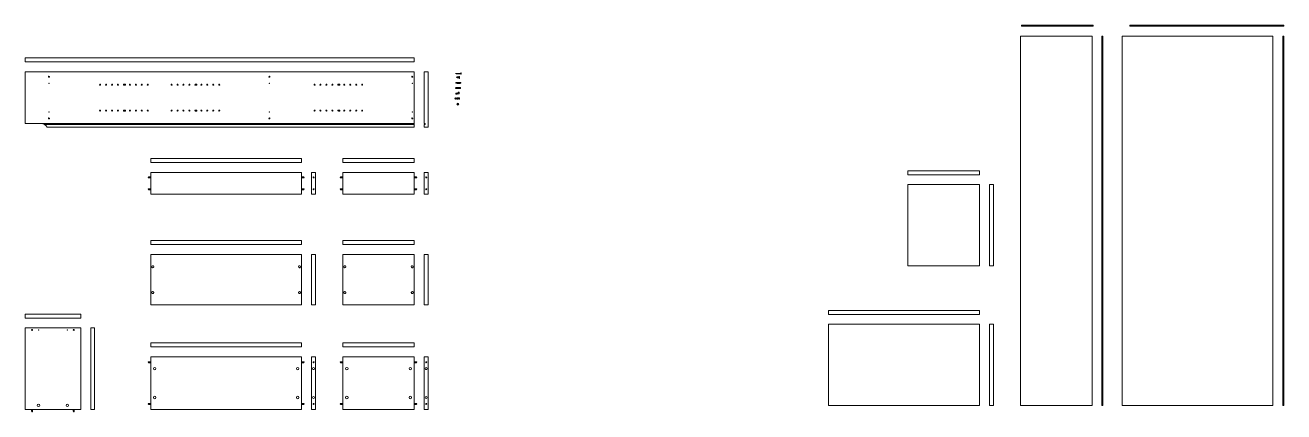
# Model space of a CAD drawing. Header units: inches. Extents: x -463 to 1011, y 264 to 964.
# Drawn here: x 377 to 1011, y 401 to 596 of the extents above; entities that cross this region are included whole.
import ezdxf

# ---------------------------------------------------------------- set-up
doc = ezdxf.new("R2010")
doc.units = ezdxf.units.IN
doc.header["$MEASUREMENT"] = 0
doc.linetypes.add('HIDDEN', pattern=[0.375, 0.25, -0.125])
doc.layers.add('A-LINE-GRPH', color=7, linetype='Continuous', lineweight=13)

# ---------------------------------------------------------------- blocks, each defined once
blk = doc.blocks.new('BLOCCO')
for p, q in [((9.3, 735.66), (9.3, 735.57)), ((9.3, 735.57), (9.52, 735.57)), ((9.74, 735.57), (9.52, 735.57)), ((9.74, 735.66), (9.74, 735.57)), ((9.6, 734.92), (9.2, 734.92)), ((9.6, 734.47), (9.2, 734.47))]:
    blk.add_line(p, q)
blk.add_lwpolyline([(9.2, 734.92), (9.2, 735.66), (9.85, 735.66), (9.85, 734.35), (9.2, 734.35), (9.2, 734.47)])
blk.add_lwpolyline([(9.3, 735.36), (9.3, 735.11), (9.74, 735.11), (9.74, 735.36)], close=True)
blk.add_arc((9.5, 734.7), 0.245, 293.14041, 66.85959)

msp = doc.modelspace()

# ---------------------------------------------------------------- linework, layer by layer
at = {"layer": 'A-LINE-GRPH'}
for p, q in [((376.9, 577.5), (376.9, 579.5)), ((376.9, 579.5), (572.9, 579.5)), ((572.9, 577.5), (376.9, 577.5)), ((572.9, 579.5), (572.9, 577.5)), ((376.9, 572.5), (376.9, 546.45)), ((572.9, 572.5), (376.9, 572.5)), ((572.9, 572.5), (572.9, 544.5)), ((577.9, 572.5), (577.9, 546.45)), ((579.9, 572.5), (577.9, 572.5)), ((579.9, 544.5), (579.9, 572.5)), ((593.94, 571.69), (593.64, 571.59)), ((593.64, 571.59), (593.94, 571.49)), ((596.34, 571.69), (593.94, 571.69)), ((596.34, 571.49), (593.94, 571.49)), ((596.54, 571.89), (596.34, 571.89)), ((596.34, 571.89), (596.34, 571.29)), ((596.34, 571.29), (596.54, 571.29)), ((596.54, 571.29), (596.54, 571.89)), ((426.65, 566.24), (427.4, 566.24)), ((427.4, 565.74), (426.65, 565.74)), ((427.4, 566.24), (427.4, 565.74)), ((462.65, 566.24), (463.4, 566.24)), ((463.4, 565.74), (462.65, 565.74)), ((463.4, 566.24), (463.4, 565.74)), ((534.65, 566.24), (535.4, 566.24)), ((535.4, 565.74), (534.65, 565.74)), ((535.4, 566.24), (535.4, 565.74)), ((593.73, 564.35), (596.2, 564.35)), ((593.81, 564.45), (596.12, 564.45)), ((594.05, 567.04), (593.84, 566.84)), ((594.19, 567.04), (593.91, 566.77)), ((593.97, 564.5), (595.97, 564.5)), ((594.33, 567.04), (594.04, 566.76)), ((594.42, 569.87), (594.12, 569.67)), ((594.12, 569.67), (594.42, 569.47)), ((594.47, 567.04), (594.18, 566.76)), ((594.27, 569.77), (594.72, 569.47)), ((594.53, 566.96), (594.32, 566.76)), ((595.42, 569.87), (594.42, 569.87)), ((594.42, 569.87), (595.02, 569.47)), ((595.42, 569.47), (594.42, 569.47)), ((596.03, 567.1), (594.53, 567.1)), ((596.03, 566.9), (594.53, 566.9)), ((596.03, 566.7), (594.53, 566.7)), ((594.72, 569.87), (595.32, 569.47)), ((595.02, 569.87), (595.42, 569.61)), ((595.32, 569.87), (595.42, 569.81)), ((595.42, 569.87), (595.57, 570.17)), ((595.42, 569.47), (595.57, 569.17)), ((595.72, 570.17), (595.57, 570.17)), ((595.72, 569.17), (595.57, 569.17)), ((595.72, 569.92), (595.62, 569.67)), ((595.72, 569.42), (595.62, 569.67)), ((595.72, 570.17), (595.72, 569.17)), ((596.43, 566.99), (596.28, 566.99)), ((596.43, 566.82), (596.28, 566.82)), ((593.72, 564.25), (596.22, 564.25)), ((593.73, 564.16), (596.2, 564.16)), ((593.81, 564.06), (596.12, 564.06)), ((593.97, 564), (595.97, 564)), ((594.02, 561.66), (594.52, 561.66)), ((594.52, 561.16), (594.02, 561.16)), ((595.02, 561.66), (594.52, 561.66)), ((594.52, 561.16), (595.52, 561.41)), ((595.02, 562.16), (595.52, 562.16)), ((595.02, 562.16), (595.02, 561.66)), ((595.04, 558.88), (595.49, 558.88)), ((595.52, 561.41), (595.52, 562.16)), ((426.65, 553.21), (427.4, 553.21)), ((427.4, 552.71), (426.65, 552.71)), ((427.4, 553.21), (427.4, 552.71)), ((462.65, 553.21), (463.4, 553.21)), ((463.4, 552.71), (462.65, 552.71)), ((463.4, 553.21), (463.4, 552.71)), ((534.65, 553.21), (535.4, 553.21)), ((535.4, 552.71), (534.65, 552.71)), ((535.4, 553.21), (535.4, 552.71)), ((376.9, 546.45), (384.9, 546.45)), ((384.98, 546.45), (572.9, 546.45)), ((386.71, 545.95), (572.9, 545.95)), ((577.9, 546.45), (578.4, 546.45)), ((578.4, 545.95), (577.9, 545.95)), ((577.9, 545.95), (577.9, 544.5)), ((578.4, 546.45), (578.4, 545.95)), ((387.9, 544.5), (572.9, 544.5)), ((577.9, 544.5), (579.9, 544.5)), ((440.15, 519.54), (439.15, 519.54)), ((440.15, 519.04), (439.15, 519.04)), ((516.15, 519.54), (517.15, 519.54)), ((516.15, 519.04), (517.15, 519.04)), ((536.9, 519.54), (535.9, 519.54)), ((536.9, 519.04), (535.9, 519.04)), ((572.9, 519.54), (573.9, 519.54)), ((572.9, 519.04), (573.9, 519.04)), ((440.15, 513.54), (439.15, 513.54)), ((440.15, 513.04), (439.15, 513.04)), ((516.15, 513.54), (517.15, 513.54)), ((516.15, 513.04), (517.15, 513.04)), ((536.9, 513.54), (535.9, 513.54)), ((536.9, 513.04), (535.9, 513.04)), ((572.9, 513.54), (573.9, 513.54)), ((572.9, 513.04), (573.9, 513.04)), ((404.9, 443.41), (376.9, 443.41)), ((376.9, 443.41), (376.9, 402.41)), ((404.9, 402.41), (404.9, 443.41)), ((440.15, 426.41), (439.15, 426.41)), ((440.15, 425.91), (439.15, 425.91)), ((516.15, 426.41), (517.15, 426.41)), ((516.15, 425.91), (517.15, 425.91)), ((536.9, 426.41), (535.9, 426.41)), ((536.9, 425.91), (535.9, 425.91)), ((572.9, 426.41), (573.9, 426.41)), ((572.9, 425.91), (573.9, 425.91)), ((376.9, 402.41), (404.9, 402.41)), ((380.15, 402.41), (380.15, 401.41)), ((380.65, 402.41), (380.65, 401.41)), ((401.15, 402.41), (401.15, 401.41)), ((401.65, 402.41), (401.65, 401.41)), ((440.15, 405.41), (439.15, 405.41)), ((440.15, 404.91), (439.15, 404.91)), ((516.15, 405.41), (517.15, 405.41)), ((516.15, 404.91), (517.15, 404.91)), ((536.9, 405.41), (535.9, 405.41)), ((536.9, 404.91), (535.9, 404.91)), ((572.9, 405.41), (573.9, 405.41)), ((572.9, 404.91), (573.9, 404.91))]:
    msp.add_line(p, q, dxfattribs=at)
for points in [[(914.8, 595.47), (878.8, 595.47), (878.8, 595.97), (914.8, 595.97)], [(1010.9, 595.47), (933.39, 595.47), (933.39, 595.97), (1010.9, 595.97)], [(878.3, 590.47), (914.3, 590.47), (914.3, 404.27), (878.3, 404.27)], [(919.3, 590.47), (919.8, 590.47), (919.8, 404.27), (919.3, 404.27)], [(929.4, 590.47), (1005.4, 590.47), (1005.4, 404.27), (929.4, 404.27)], [(1010.4, 590.47), (1010.9, 590.47), (1010.9, 404.27), (1010.4, 404.27)], [(594.53, 567.15), (594.53, 566.65), (596.03, 566.65), (596.03, 567.15)], [(596.28, 567.1), (596.43, 567.1), (596.43, 566.7), (596.28, 566.7)], [(593.63, 559.24), (593.62, 558.77), (593.68, 558.77), (593.7, 559.24)], [(516.15, 526.79), (516.15, 528.79), (440.15, 528.79), (440.15, 526.79)], [(572.9, 526.79), (572.9, 528.79), (536.9, 528.79), (536.9, 526.79)], [(440.15, 521.79), (516.15, 521.79), (516.15, 510.79), (440.15, 510.79)], [(521.15, 521.79), (523.15, 521.79), (523.15, 510.79), (521.15, 510.79)], [(536.9, 521.79), (572.9, 521.79), (572.9, 510.79), (536.9, 510.79)], [(577.9, 521.79), (579.9, 521.79), (579.9, 510.79), (577.9, 510.79)], [(857.59, 520.64), (821.59, 520.64), (821.59, 522.64), (857.59, 522.64)], [(821.59, 515.64), (857.59, 515.64), (857.59, 474.64), (821.59, 474.64)], [(862.59, 474.64), (864.59, 474.64), (864.59, 515.64), (862.59, 515.64)], [(516.15, 485.5), (516.15, 487.5), (440.15, 487.5), (440.15, 485.5)], [(572.9, 485.5), (572.9, 487.5), (536.9, 487.5), (536.9, 485.5)], [(440.15, 455), (516.15, 455), (516.15, 480.5), (440.15, 480.5)], [(521.15, 480.5), (523.15, 480.5), (523.15, 455), (521.15, 455)], [(536.9, 480.5), (572.9, 480.5), (572.9, 455), (536.9, 455)], [(577.9, 480.5), (579.9, 480.5), (579.9, 455), (577.9, 455)], [(376.9, 448.41), (404.9, 448.41), (404.9, 450.41), (376.9, 450.41)], [(781.59, 450.27), (857.59, 450.27), (857.59, 452.27), (781.59, 452.27)], [(781.59, 404.27), (857.59, 404.27), (857.59, 445.27), (781.59, 445.27)], [(862.59, 445.27), (864.59, 445.27), (864.59, 404.27), (862.59, 404.27)], [(409.9, 402.41), (411.9, 402.41), (411.9, 443.41), (409.9, 443.41)], [(516.15, 433.91), (516.15, 435.91), (440.15, 435.91), (440.15, 433.91)], [(572.9, 433.91), (572.9, 435.91), (536.9, 435.91), (536.9, 433.91)], [(440.15, 402.41), (516.15, 402.41), (516.15, 428.91), (440.15, 428.91)], [(521.15, 402.41), (523.15, 402.41), (523.15, 428.91), (521.15, 428.91)], [(536.9, 428.91), (572.9, 428.91), (572.9, 402.41), (536.9, 402.41)], [(577.9, 402.41), (579.9, 402.41), (579.9, 428.91), (577.9, 428.91)]]:
    msp.add_lwpolyline(points, close=True, dxfattribs=at)
msp.add_lwpolyline([(594.53, 567.04), (593.97, 567.04, 1), (593.97, 566.76), (594.53, 566.76)], format="xyb", dxfattribs=at)
for points in [[(594.53, 567), (596.03, 567), (596.28, 567)], [(596.28, 566.8), (596.03, 566.8), (594.53, 566.8)]]:
    msp.add_lwpolyline(points, dxfattribs=at)
for centre, radius in [((388.9, 569.98), 0.25), ((388.9, 566.73), 0.1), ((414.65, 565.99), 0.25), ((417.65, 565.99), 0.25), ((420.65, 565.99), 0.25), ((423.65, 565.99), 0.25), ((429.65, 565.99), 0.25), ((432.65, 565.99), 0.25), ((435.65, 565.99), 0.25), ((438.65, 565.99), 0.25), ((450.65, 565.99), 0.25), ((453.65, 565.99), 0.25), ((456.65, 565.99), 0.25), ((459.65, 565.99), 0.25), ((465.65, 565.99), 0.25), ((468.65, 565.99), 0.25), ((471.65, 565.99), 0.25), ((474.65, 565.99), 0.25), ((499.9, 569.98), 0.25), ((499.9, 566.73), 0.1), ((522.65, 565.99), 0.25), ((525.65, 565.99), 0.25), ((528.65, 565.99), 0.25), ((531.65, 565.99), 0.25), ((537.65, 565.99), 0.25), ((540.65, 565.99), 0.25), ((543.65, 565.99), 0.25), ((546.65, 565.99), 0.25), ((571.9, 569.98), 0.25), ((571.9, 566.73), 0.1), ((593.66, 559.01), 0.325), ((388.9, 552.23), 0.1), ((414.65, 552.96), 0.25), ((417.65, 552.96), 0.25), ((420.65, 552.96), 0.25), ((423.65, 552.96), 0.25), ((429.65, 552.96), 0.25), ((432.65, 552.96), 0.25), ((435.65, 552.96), 0.25), ((438.65, 552.96), 0.25), ((450.65, 552.96), 0.25), ((453.65, 552.96), 0.25), ((456.65, 552.96), 0.25), ((459.65, 552.96), 0.25), ((465.65, 552.96), 0.25), ((468.65, 552.96), 0.25), ((471.65, 552.96), 0.25), ((474.65, 552.96), 0.25), ((499.9, 552.23), 0.1), ((522.65, 552.96), 0.25), ((525.65, 552.96), 0.25), ((528.65, 552.96), 0.25), ((531.65, 552.96), 0.25), ((537.65, 552.96), 0.25), ((540.65, 552.96), 0.25), ((543.65, 552.96), 0.25), ((546.65, 552.96), 0.25), ((571.9, 552.23), 0.1), ((594.88, 556.18), 0.5), ((594.88, 556.18), 0.2), ((388.9, 548.98), 0.25), ((499.9, 548.98), 0.25), ((571.9, 548.98), 0.25), ((522.15, 519.29), 0.25), ((578.9, 519.29), 0.25), ((522.15, 513.29), 0.25), ((578.9, 513.29), 0.25), ((380.4, 442.41), 0.25), ((383.65, 442.41), 0.1), ((398.15, 442.41), 0.1), ((401.4, 442.41), 0.25), ((522.15, 426.16), 0.25), ((578.9, 426.16), 0.25), ((442.15, 422.91), 0.65), ((514.15, 422.91), 0.65), ((522.15, 422.91), 0.5), ((538.9, 422.91), 0.65), ((570.9, 422.91), 0.65), ((578.9, 422.91), 0.5), ((442.15, 408.41), 0.65), ((514.15, 408.41), 0.65), ((522.15, 408.41), 0.5), ((538.9, 408.41), 0.65), ((570.9, 408.41), 0.65), ((578.9, 408.41), 0.5), ((383.65, 404.41), 0.65), ((398.15, 404.41), 0.65), ((522.15, 405.16), 0.25), ((578.9, 405.16), 0.25)]:
    msp.add_circle(centre, radius, dxfattribs=at)
at = {"layer": 'A-LINE-GRPH', "linetype": 'HIDDEN'}
for centre in [(441.15, 474.26), (515.15, 474.26), (537.9, 474.26), (571.9, 474.26), (441.15, 461.23), (515.15, 461.23), (537.9, 461.23), (571.9, 461.23)]:
    msp.add_circle(centre, 0.5, dxfattribs=at)
at = {"layer": 'A-LINE-GRPH'}
for centre, radius, start, end in [((426.65, 565.99), 0.25, 90, 270), ((462.65, 565.99), 0.25, 90, 270), ((534.65, 565.99), 0.25, 90, 270), ((593.97, 564.25), 0.25, 90, 270), ((595.97, 564.25), 0.25, 270, 90), ((594.02, 561.41), 0.25, 90, 270), ((426.65, 552.96), 0.25, 90, 270), ((462.65, 552.96), 0.25, 90, 270), ((534.65, 552.96), 0.25, 90, 270), ((384.98, 543.28), 3.17, 22.59338, 91.35888), ((439.15, 519.29), 0.25, 90, 270), ((517.15, 519.29), 0.25, 270, 90), ((535.9, 519.29), 0.25, 90, 270), ((573.9, 519.29), 0.25, 270, 90), ((439.15, 513.29), 0.25, 90, 270), ((517.15, 513.29), 0.25, 270, 90), ((535.9, 513.29), 0.25, 90, 270), ((573.9, 513.29), 0.25, 270, 90), ((439.15, 426.16), 0.25, 90, 270), ((517.15, 426.16), 0.25, 270, 90), ((535.9, 426.16), 0.25, 90, 270), ((573.9, 426.16), 0.25, 270, 90), ((380.4, 401.41), 0.25, 180, 0), ((401.4, 401.41), 0.25, 180, 0), ((439.15, 405.16), 0.25, 90, 270), ((517.15, 405.16), 0.25, 270, 90), ((535.9, 405.16), 0.25, 90, 270), ((573.9, 405.16), 0.25, 270, 90)]:
    msp.add_arc(centre, radius, start, end, dxfattribs=at)

# ---------------------------------------------------------------- block references
at = {"layer": 'A-LINE-GRPH', "rotation": 90}
msp.add_blockref('BLOCCO', (1329.96, 549.49), dxfattribs=at)

doc.saveas('drawing.dxf')
